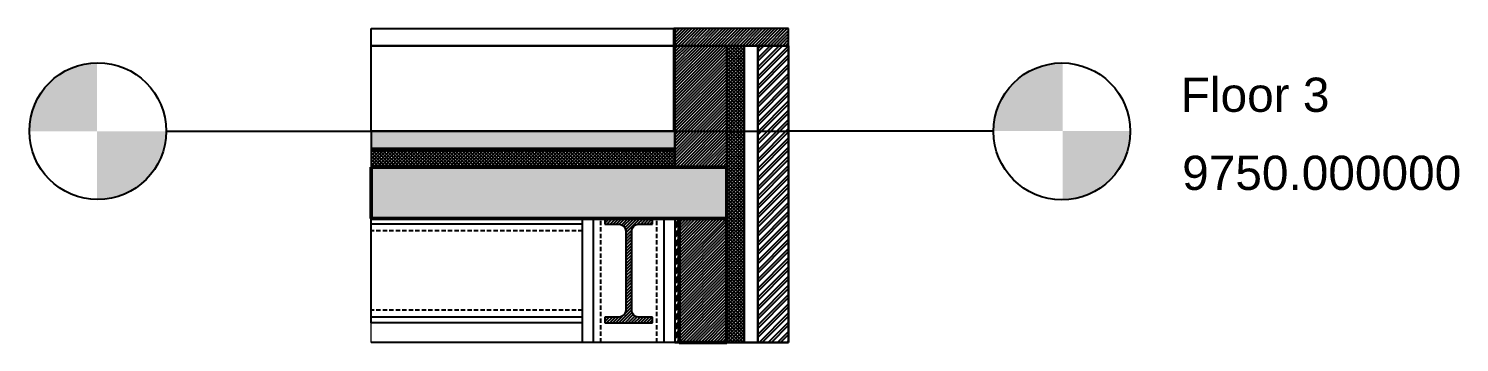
# Model space of a CAD drawing. Header units: millimetres. Extents: x -100 to 224448, y 0 to 22177.
# Drawn here: x 206220 to 210402, y 0 to 917 of the extents above; entities that cross this region are included whole.
import ezdxf

# ---------------------------------------------------------------- set-up
doc = ezdxf.new("R2010")
doc.units = ezdxf.units.MM
doc.linetypes.add('DASHED', pattern=[19.05, 12.7, -6.35])
doc.layers.get('0').update_dxf_attribs({"true_color": 0xdfdfdf})
for name, color, linetype in [('Background_0', 7, 'Continuous'), ('Background_Back bricks', 7, 'Continuous'), ('Background_Front bricks', 7, 'Continuous'), ('Background_Interferences', 1, 'Continuous'), ('Boundary_0', 7, 'Continuous'), ('Boundary_Air', 7, 'Continuous'), ('Boundary_Bitumen_ SBS Modified_ Asphalt', 7, 'Continuous'), ('Boundary_Cavity Wall_ Front', 7, 'Continuous'), ('Boundary_Front bricks', 7, 'Continuous'), ('Boundary_Gravel', 7, 'Continuous'), ('Boundary_Gypsum Board', 54, 'Continuous'), ('Boundary_Insulation_ Polyurethane Foam', 42, 'Continuous'), ('Fill_0', 7, 'Continuous'), ('Fill_Bitumen_ SBS Modified_ Asphalt', 251, 'Continuous'), ('Fill_Concrete_ Beam and Pot Floor', 85, 'Continuous'), ('Fill_Front bricks', 7, 'Continuous'), ('Fill_Gravel', 251, 'Continuous'), ('Fill_Gypsum Board', 251, 'Continuous'), ('Fill_Insulation_ Polyurethane Foam', 42, 'Continuous'), ('Fill_Supporting Wall_ Brick', 11, 'Continuous'), ('Viewport border', 7, 'Continuous')]:
    doc.layers.add(name, color=color, linetype=linetype)
for name, color, linetype, lineweight in [('Background_Air', 7, 'Continuous', 9), ('Background_Bitumen_ SBS Modified_ Asphalt', 7, 'Continuous', 9), ('Background_Concrete_ Beam and Pot Floor', 7, 'Continuous', 9), ('Background_Gravel', 7, 'Continuous', 9), ('Background_Gypsum Board', 7, 'Continuous', 9), ('Background_Insulation_ Polyurethane Foam', 7, 'Continuous', 9), ('Background_Supporting Wall_ Brick', 7, 'Continuous', 9), ('Boundary_Concrete_ Beam and Pot Floor', 99, 'Continuous', 50), ('Boundary_Supporting Wall_ Brick', 14, 'Continuous', 50)]:
    doc.layers.add(name, color=color, linetype=linetype, lineweight=lineweight)
for name, color, linetype, true_color in [('Background_DETAIL_OBJECTS', 7, 'Continuous', 0xdfdfdf), ('Boundary_DETAIL_OBJECTS', 7, 'Continuous', 0xdfdfdf), ('Fill_DETAIL_OBJECTS', 7, 'Continuous', 0xdfdfdf)]:
    doc.layers.add(name, color=color, linetype=linetype, true_color=true_color)
doc.styles.get("Standard").update_dxf_attribs({"font": 'arial.ttf'})
pattern_1 = [(45, (-35300, -10482.66), (-4.4901281, 4.4901281), [])]
pattern_2 = [(45, (-35300, -10482.66), (-5.0289434, 5.0289434), []), (135, (-35300, -10482.66), (-5.0289434, -5.0289434), [])]

# ---------------------------------------------------------------- blocks, each defined once
blk = doc.blocks.new('_StoryIndicator')
h = blk.add_hatch(color=256)
h.paths.add_polyline_path([(-198.9, 0.4), (1.1, 0.4), (1.1, 200.4, 0.414214)])
h.paths.add_polyline_path([(201.1, 0.4), (1.1, 0.4), (1.1, -199.6, 0.414214)])
blk.add_line((-200, 0), (-800, 0))
blk.add_circle((-1.1, -0.4), 200)
for tag, p in [('STORYNAME', (346.3, 56.7)), ('STORYELEVATION', (350.5, -171.6))]:
    blk.add_attdef(tag, p, '', height=100)
blk = doc.blocks.new("Detail_Roof_22'__section__..%5CMainBuilding.dwg", base_point=(-1671.1, -1350))
at = {"layer": 'Fill_0'}
h = blk.add_hatch(dxfattribs=at)
h.set_pattern_fill('ANSI31', color=256, scale=2, style=0)
h.set_pattern_definition(pattern_1)
edge = h.paths.add_edge_path()
edge.add_line((13.5, -987.7), (13.5, -1004.4))
edge.add_line((13.5, -1004.4), (54.4, -1004.4))
edge.add_spline(control_points=[(54.4, -1004.4), (74.3, -1004.4), (74.3, -1024.3)], knot_values=[-0.785398, -0.785398, -0.785398, 0.785398, 0.785398, 0.785398], weights=[1, 0.707107, 1], degree=2, periodic=0)
edge.add_line((74.3, -1024.3), (74.3, -1256.1))
edge.add_spline(control_points=[(74.3, -1256.1), (74.3, -1276), (54.4, -1276)], knot_values=[-0.785398, -0.785398, -0.785398, 0.785398, 0.785398, 0.785398], weights=[1, 0.707107, 1], degree=2, periodic=0)
edge.add_line((54.4, -1276), (13.5, -1276))
edge.add_line((13.5, -1276), (13.5, -1292.7))
edge.add_line((13.5, -1292.7), (152.5, -1292.7))
edge.add_line((152.5, -1292.7), (152.5, -1276))
edge.add_line((152.5, -1276), (111.6, -1276))
edge.add_spline(control_points=[(111.6, -1276), (91.7, -1276), (91.7, -1256.1)], knot_values=[-0.785398, -0.785398, -0.785398, 0.785398, 0.785398, 0.785398], weights=[1, 0.707107, 1], degree=2, periodic=0)
edge.add_line((91.7, -1256.1), (91.7, -1024.3))
edge.add_spline(control_points=[(91.7, -1024.3), (91.7, -1004.4), (111.6, -1004.4)], knot_values=[-0.785398, -0.785398, -0.785398, 0.785398, 0.785398, 0.785398], weights=[1, 0.707107, 1], degree=2, periodic=0)
edge.add_line((111.6, -1004.4), (152.5, -1004.4))
edge.add_line((152.5, -1004.4), (152.5, -987.7))
edge.add_line((152.5, -987.7), (13.5, -987.7))
at = {"layer": 'Fill_Bitumen_ SBS Modified_ Asphalt'}
blk.add_hatch(color=256, dxfattribs=at).paths.add_polyline_path([(-670, -787.7), (218, -787.7), (218, -782.7), (-670, -782.7)])
at = {"layer": 'Fill_Concrete_ Beam and Pot Floor'}
h = blk.add_hatch(dxfattribs=at)
h.set_pattern_fill('CONCRETE2', color=256, scale=2, angle=15, style=0)
h.set_pattern_definition([(65, (-35300, -10482.66), (28.816263, 5.081085), [3.048, -33.528]), (10, (-35300, -10482.66), (-13.358577, 28.06803), [2.4384, -26.8224]), (115.4514, (-35297.6, -10482.237), (15.457711, 33.149101), [2.590401, -28.494415]), (61.1842, (-35302.104, -10474.81), (43.635784, 4.72819), [4.572, -50.292]), (111.6356, (-35298.467, -10474.415), (26.44423, 48.07038), [3.8856, -42.741616]), (6.1842, (-35302.104, -10474.81), (26.44419, 48.0704), [3.6576, -40.2336]), (36, (-35297.652, -10475.72), (27.66663, -9.526385), [3.048, -33.528]), (341, (-35297.652, -10475.72), (1.923976, 31.025218), [2.4384, -26.8224]), (86.4514, (-35295.347, -10476.514), (29.590622, 21.49881), [2.590401, -28.494415]), (52.5, (-35300, -10482.66), (-3.0241748, 13.1957256), [0, -26.49728, 0, -27.2288, 0, -26.924]), (22.5, (-35300, -10482.66), (6.1782715, 18.249793), [0, -15.52448, 0, -25.88768, 0, -10.2616]), (342.5, (-35308.754, -10485.006), (21.1925614, 4.7295645), [0, -10.16, 0, -31.6992, 0, -42.0624]), (332.5, (-35312.68, -10486.058), (21.84016, 10.063833), [0, -13.208, 0, -21.05152, 0, -29.8704])])
h.paths.add_polyline_path([(-670, -987.7), (370, -987.7), (370, -837.7), (-670, -837.7)])
at = {"layer": 'Fill_DETAIL_OBJECTS'}
h = blk.add_hatch(dxfattribs=at)
h.set_pattern_fill('ANSI31', color=256, scale=2, style=0)
h.set_pattern_definition(pattern_1)
h.paths.add_polyline_path([(550, -482.7), (550, -432.7), (218, -432.7), (218, -482.7)])
h = blk.add_hatch(dxfattribs=at)
h.set_pattern_fill('ANSI31', color=256, scale=2, style=0)
h.set_pattern_definition(pattern_1)
h.paths.add_polyline_path([(370, -837.7), (370, -482.7), (218, -482.7), (218, -837.7)])
at = {"layer": 'Fill_Front bricks'}
h = blk.add_hatch(dxfattribs=at)
h.set_pattern_fill('ANSI32', color=256, scale=2, style=0)
h.set_pattern_definition([(45, (-35300, -10482.66), (-13.470384, 13.470384), []), (45, (-35291.02, -10482.66), (-13.470384, 13.470384), [])])
h.paths.add_polyline_path([(460, -482.7), (460, -1350), (550, -1350), (550, -482.7)])
at = {"layer": 'Fill_Gravel'}
h = blk.add_hatch(dxfattribs=at)
h.set_pattern_fill('GRAVEL1', color=256, angle=15, style=0)
h.set_pattern_definition([(243.0128, (-35292.1403, -10461.9192), (-97.164596687, -193.74994145), [2.421648, -239.743584]), (199.9697, (-35293.2393, -10464.07715), (203.981294436, 73.291432349), [4.155624, -411.40665]), (147.5104, (-35297.145, -10465.4964), (225.11269871, -144.666079526), [2.930184, -290.088576]), (282.2737, (-35302.7611, -10471.66), (-75.788261972, 352.39202684), [3.784284, -374.644044]), (307.8337, (-35301.9567, -10475.3578), (-142.838393613, 185.346155877), [3.71079, -367.368714]), (12.2737, (-35299.6806, -10478.2885), (-352.39202684, -75.788261972), [3.784284, -374.644044]), (52.6942, (-35295.9828, -10477.48406), (-179.439387643, -234.430172671), [5.004522, -495.447282]), (87.2553, (-35292.9497, -10473.5034), (19.214516932, 415.117811497), [4.724784, -467.753778]), (136.4296, (-35292.7235, -10468.784), (-199.65709559, 188.756576194), [3.7971, -375.913314]), (190.2364, (-35295.4746, -10466.1669), (195.912033416, 33.85965768), [4.334976, -212.413734]), (237.3974, (-35299.74054, -10466.93726), (-157.393972236, -247.15812392), [5.606064, -555.00075]), (153.8141, (-35285.5018, -10467.2217), (-149.65914971, 71.70872914), [1.913418, -189.429192]), (186.4692, (-35287.2188, -10466.3773), (235.34413602, 25.790181282), [3.640266, -360.387198]), (240, (-35290.836, -10466.787), (4.6587443, -17.3866703), [2.545578, -22.910256]), (218.1986, (-35292.612, -10465.0272), (77.6158279, 58.06706558), [1.370844, -135.71307]), (306.8014, (-35293.6893, -10465.875), (-31.362893, 47.50125697), [1.938654, -94.994316]), (45.9638, (-35292.528, -10467.4272), (42.84246306, 48.74959214), [3.148722, -101.808414]), (176.5651, (-35290.339, -10465.1636), (39.4320727, -8.0691495), [2.276838, -54.644166]), (31.3895, (-35303.7736, -10468.577), (159.890492456, 98.747306237), [3.1896, -315.77121]), (85.3462, (-35301.0508, -10466.9156), (-18.300395987, -209.88829984), [2.675898, -264.913344]), (308.1986, (-35291.271, -10461.6863), (-58.06706558, 77.6158279), [2.74167, -134.342244]), (358.6105, (-35289.5756, -10463.8409), (-187.84288141, 5.572429528), [3.1896, -315.77121]), (354.444, (-35300.8852, -10479.3567), (-96.25082339, 11.47953749), [3.07584, -150.716232]), (309.7751, (-35297.8238, -10479.6545), (-138.179375443, 167.95969543), [2.577204, -255.143574]), (81.8014, (-35286.4384, -10479.0263), (11.47963997, 96.25081149), [2.74167, -134.342244]), (32.354, (-35286.0474, -10476.3127), (-207.391732822, -130.11022989), [3.017358, -298.717632]), (84.444, (-35294.9579, -10481.3091), (-11.47953749, -96.25082339), [1.53792, -152.254152]), (116.3099, (-35287.4816, -10479.306), (-36.02159847, 64.88794078), [0.91782, -90.864522]), (180.9638, (-35287.8884, -10478.483), (56.8187379, -3.4104001), [3.71079, -70.5051]), (201.009, (-35291.5987, -10478.5455), (169.207904755, 63.97407994), [3.4389, -340.450614]), (318.6901, (-35292.1087, -10468.992), (-26.70417166, 30.114573), [2.595996, -62.303922]), (8.1572, (-35290.1587, -10470.7057), (304.890814694, 44.425156052), [4.532292, -448.696134]), (75.9454, (-35285.6723, -10470.0626), (-36.9354585, -140.34163218), [1.853208, -183.468132]), (105, (-35285.222, -10468.265), (-22.045408, 12.727922), [1.08, -16.92]), (135.2564, (-35292.0862, -10478.1171), (102.15778171, -103.071749377), [2.500632, -247.56336]), (63.0128, (-35293.8623, -10476.3568), (97.164596687, 193.74994145), [4.843296, -237.321936]), (15, (-35291.664, -10472.041), (12.727922, 22.045408), [4.68, -13.32]), (340.3048, (-35287.1439, -10470.8296), (-206.47778872, 75.119402436), [2.846052, -281.758932]), (269.0546, (-35284.4643, -10471.7888), (1.2483089, -74.205404), [2.620836, -128.421144]), (222.646, (-35284.5076, -10474.4093), (-283.759095611, -262.382876728), [4.26717, -422.450532]), (190.4261, (-35287.6463, -10477.30015), (-230.685153956, -43.17703282), [4.514384, -446.922893])])
h.paths.add_polyline_path([(-670, -782.7), (218, -782.7), (218, -732.7), (-670, -732.7)])
at = {"layer": 'Fill_Gypsum Board'}
h = blk.add_hatch(dxfattribs=at)
h.set_pattern_fill('ANSI34', color=256, style=0)
h.set_pattern_definition([(45, (-35300, -10482.66), (-13.470384, 13.470384), []), (45, (-35295.51, -10482.66), (-13.470384, 13.470384), []), (45, (-35291.02, -10482.66), (-13.470384, 13.470384), []), (45, (-35286.53, -10482.66), (-13.470384, 13.470384), [])])
h.paths.add_polyline_path([(230, -1350), (230, -987.7), (218, -987.7), (218, -1350)])
at = {"layer": 'Fill_Insulation_ Polyurethane Foam'}
h = blk.add_hatch(dxfattribs=at)
h.set_pattern_fill('INSULATION', color=256, scale=2, style=0)
h.set_pattern_definition(pattern_2)
h.paths.add_polyline_path([(370, -482.7), (370, -1350), (420, -1350), (420, -482.7)])
h = blk.add_hatch(dxfattribs=at)
h.set_pattern_fill('INSULATION', color=256, scale=2, style=0)
h.set_pattern_definition(pattern_2)
h.paths.add_polyline_path([(-670, -837.7), (218, -837.7), (218, -787.7), (-670, -787.7)])
at = {"layer": 'Fill_Supporting Wall_ Brick'}
h = blk.add_hatch(dxfattribs=at)
h.set_pattern_fill('ANSI31', color=256, scale=2, style=0)
h.set_pattern_definition(pattern_1)
h.paths.add_polyline_path([(230, -987.7), (230, -1350), (370, -1350), (370, -987.7)])
blk.add_line((-670, -732.7), (550, -732.7))
blk.add_line((-670, -732.7), (550, -732.7))
at = {"linetype": 'DASHED', "extrusion": (0, 1, 0)}
for p, q in [((1, -1350), (1, -987.7)), ((165, -1350), (165, -987.7)), ((-52, -1024.3), (-670, -1024.3)), ((-52, -1256.1), (-670, -1256.1)), ((230, -1350), (230, -1350))]:
    blk.add_line(p, q, dxfattribs=at)
at = {"layer": 'Background_0', "extrusion": (0, 1, 0)}
for p, q in [((-670, -987.7), (-52, -987.7)), ((-670, -1004.4), (-670, -987.7)), ((-52, -1350), (-52, -987.7)), ((-52, -987.7), (-20, -987.7)), ((-20, -987.7), (-13.8, -987.7)), ((-20, -1350), (-20, -987.7)), ((-13.8, -987.7), (1, -987.7)), ((1, -987.7), (13.5, -987.7)), ((13.5, -987.7), (13.5, -1004.4)), ((152.5, -987.7), (13.5, -987.7)), ((152.5, -987.7), (165, -987.7)), ((152.5, -1004.4), (152.5, -987.7)), ((165, -987.7), (179.8, -987.7)), ((179.8, -987.7), (186, -987.7)), ((186, -987.7), (218, -987.7)), ((186, -1350), (186, -987.7)), ((-670, -1010.2), (-670, -1004.4)), ((-52, -1004.4), (-670, -1004.4)), ((-670, -1024.3), (-670, -1010.2)), ((-670, -1256.1), (-670, -1024.3)), ((13.5, -1004.4), (54.4, -1004.4)), ((74.3, -1024.3), (74.3, -1256.1)), ((91.7, -1256.1), (91.7, -1024.3)), ((111.6, -1004.4), (152.5, -1004.4)), ((-670, -1270.1), (-670, -1256.1)), ((-670, -1276), (-670, -1270.1)), ((-670, -1292.7), (-670, -1276)), ((-52, -1276), (-670, -1276)), ((-52, -1292.7), (-670, -1292.7)), ((13.5, -1276), (13.5, -1292.7)), ((54.4, -1276), (13.5, -1276)), ((13.5, -1292.7), (152.5, -1292.7)), ((152.5, -1276), (111.6, -1276)), ((152.5, -1292.7), (152.5, -1276)), ((-20, -1350), (-52, -1350)), ((-13.8, -1350), (-20, -1350)), ((1, -1350), (-13.8, -1350)), ((165, -1350), (1, -1350)), ((179.8, -1350), (165, -1350)), ((186, -1350), (179.8, -1350)), ((218, -1350), (186, -1350)), ((218, -1350), (218, -1350))]:
    blk.add_line(p, q, dxfattribs=at)
at = {"layer": 'Background_0', "extrusion": (1.83697e-16, 0, -1)}
for centre, start, end in [((-54.4, -1024.3), 90, 180), ((-111.6, -1024.3), 0, 90), ((-54.4, -1256.1), 180, 270), ((-111.6, -1256.1), 270, 0)]:
    blk.add_arc(centre, 19.9, start, end, dxfattribs=at)
at = {"layer": 'Background_Air', "extrusion": (0, 1, 0)}
for p, q in [((420, -482.7), (420, -1350)), ((460, -482.7), (420, -482.7)), ((460, -1350), (460, -482.7)), ((420, -1350), (-670, -1350)), ((460, -1350), (420, -1350)), ((460, -1350), (420, -1350)), ((420, -1350), (420, -1350)), ((460, -1350), (460, -1350))]:
    blk.add_line(p, q, dxfattribs=at)
at = {"layer": 'Background_Back bricks', "extrusion": (0, 1, 0)}
for p, q in [((550, -482.7), (550, -482.7)), ((550, -482.7), (550, -1350)), ((460, -1350), (-670, -1350)), ((460, -1350), (460, -1350)), ((550, -1350), (460, -1350))]:
    blk.add_line(p, q, dxfattribs=at)
at = {"layer": 'Background_Bitumen_ SBS Modified_ Asphalt', "extrusion": (0, 1, 0)}
for p, q in [((-670, -782.7), (-670, -787.7)), ((218, -782.7), (-670, -782.7)), ((-670, -787.7), (218, -787.7)), ((218, -787.7), (218, -782.7))]:
    blk.add_line(p, q, dxfattribs=at)
at = {"layer": 'Background_Concrete_ Beam and Pot Floor', "extrusion": (0, 1, 0)}
for p, q in [((-670, -837.7), (-670, -987.7)), ((218, -837.7), (-670, -837.7)), ((370, -837.7), (218, -837.7)), ((370, -987.7), (370, -837.7)), ((-670, -987.7), (370, -987.7))]:
    blk.add_line(p, q, dxfattribs=at)
at = {"layer": 'Background_DETAIL_OBJECTS', "extrusion": (0, 1, 0)}
for p, q in [((-670, -482.7), (-670, -432.7)), ((-670, -432.7), (214.7, -432.7)), ((214.7, -482.7), (214.7, -432.7)), ((218, -432.7), (214.7, -432.7)), ((214.7, -482.7), (214.7, -432.7)), ((218, -432.7), (218, -482.7)), ((550, -432.7), (218, -432.7)), ((550, -482.7), (550, -432.7)), ((-670, -732.7), (-670, -482.7)), ((214.7, -482.7), (-670, -482.7)), ((-670, -482.7), (214.7, -482.7)), ((214.7, -732.7), (214.7, -482.7)), ((218, -482.7), (214.7, -482.7)), ((214.7, -732.7), (214.7, -482.7)), ((218, -482.7), (214.7, -482.7)), ((370, -482.7), (218, -482.7)), ((218, -482.7), (218, -837.7)), ((218, -482.7), (550, -482.7)), ((370, -837.7), (370, -482.7)), ((218, -837.7), (370, -837.7))]:
    blk.add_line(p, q, dxfattribs=at)
at = {"layer": 'Background_Front bricks', "extrusion": (0, 1, 0)}
for p, q in [((460, -482.7), (460, -1350)), ((550, -482.7), (460, -482.7)), ((550, -1350), (550, -482.7)), ((550, -1350), (460, -1350))]:
    blk.add_line(p, q, dxfattribs=at)
at = {"layer": 'Background_Gravel', "extrusion": (0, 1, 0)}
for p, q in [((-670, -732.7), (-670, -782.7)), ((218, -732.7), (-670, -732.7)), ((218, -782.7), (218, -732.7)), ((-670, -782.7), (218, -782.7))]:
    blk.add_line(p, q, dxfattribs=at)
at = {"layer": 'Background_Gypsum Board', "extrusion": (0, 1, 0)}
for p, q in [((218, -987.7), (218, -1350)), ((230, -987.7), (218, -987.7)), ((230, -1350), (230, -987.7)), ((-670, -1350), (-670, -1292.7)), ((230, -1350), (-670, -1350)), ((218, -1350), (230, -1350)), ((230, -1350), (230, -1350))]:
    blk.add_line(p, q, dxfattribs=at)
at = {"layer": 'Background_Insulation_ Polyurethane Foam', "extrusion": (0, 1, 0)}
for p, q in [((370, -482.7), (370, -987.7)), ((420, -482.7), (370, -482.7)), ((420, -1350), (420, -482.7)), ((-670, -787.7), (-670, -837.7)), ((218, -787.7), (-670, -787.7)), ((218, -837.7), (218, -787.7)), ((-670, -837.7), (218, -837.7)), ((370, -987.7), (370, -1350)), ((230, -1350), (-670, -1350)), ((420, -1350), (230, -1350)), ((420, -1350), (370, -1350)), ((420, -1350), (420, -1350))]:
    blk.add_line(p, q, dxfattribs=at)
at = {"layer": 'Background_Interferences', "extrusion": (0, 1, 0)}
blk.add_line((-670, -987.7), (-670, -987.7), dxfattribs=at)
at = {"layer": 'Background_Supporting Wall_ Brick', "extrusion": (0, 1, 0)}
for p, q in [((-670, -987.7), (-670, -987.7)), ((230, -987.7), (230, -1350)), ((370, -987.7), (230, -987.7)), ((370, -1350), (370, -987.7)), ((-52, -1350), (-670, -1350)), ((370, -1350), (230, -1350)), ((230, -1350), (230, -1350))]:
    blk.add_line(p, q, dxfattribs=at)
at = {"layer": 'Boundary_0', "extrusion": (0, 1, 0)}
for p, q in [((13.5, -987.7), (13.5, -1004.4)), ((152.5, -987.7), (13.5, -987.7)), ((152.5, -1004.4), (152.5, -987.7)), ((13.5, -1004.4), (54.4, -1004.4)), ((74.3, -1024.3), (74.3, -1256.1)), ((91.7, -1256.1), (91.7, -1024.3)), ((111.6, -1004.4), (152.5, -1004.4)), ((54.4, -1276), (13.5, -1276)), ((13.5, -1276), (13.5, -1292.7)), ((13.5, -1292.7), (152.5, -1292.7)), ((152.5, -1276), (111.6, -1276)), ((152.5, -1292.7), (152.5, -1276))]:
    blk.add_line(p, q, dxfattribs=at)
at = {"layer": 'Boundary_0', "extrusion": (1.83697e-16, 0, -1)}
for centre, start, end in [((-54.4, -1024.3), 90, 180), ((-111.6, -1024.3), 0, 90), ((-54.4, -1256.1), 180, 270), ((-111.6, -1256.1), 270, 0)]:
    blk.add_arc(centre, 19.9, start, end, dxfattribs=at)
at = {"layer": 'Boundary_Air', "extrusion": (0, 1, 0)}
for p, q in [((420, -482.7), (420, -1350)), ((460, -482.7), (420, -482.7)), ((460, -1350), (460, -482.7)), ((420, -1350), (460, -1350))]:
    blk.add_line(p, q, dxfattribs=at)
at = {"layer": 'Boundary_Bitumen_ SBS Modified_ Asphalt', "extrusion": (0, 1, 0)}
for p, q in [((218, -782.7), (-670, -782.7)), ((-670, -782.7), (-670, -787.7)), ((-670, -787.7), (218, -787.7)), ((218, -787.7), (218, -782.7))]:
    blk.add_line(p, q, dxfattribs=at)
at = {"layer": 'Boundary_Cavity Wall_ Front', "extrusion": (0, 1, 0)}
for p, q in [((550, -482.7), (370, -482.7)), ((370, -482.7), (370, -987.7)), ((550, -1350), (550, -482.7)), ((370, -987.7), (218, -987.7)), ((218, -987.7), (218, -1350)), ((218, -1350), (550, -1350))]:
    blk.add_line(p, q, dxfattribs=at)
at = {"layer": 'Boundary_Concrete_ Beam and Pot Floor', "extrusion": (0, 1, 0)}
for p, q in [((370, -837.7), (-670, -837.7)), ((-670, -837.7), (-670, -987.7)), ((370, -987.7), (370, -837.7)), ((-670, -987.7), (370, -987.7))]:
    blk.add_line(p, q, dxfattribs=at)
at = {"layer": 'Boundary_DETAIL_OBJECTS', "extrusion": (0, 1, 0)}
for p, q in [((550, -432.7), (218, -432.7)), ((218, -432.7), (218, -482.7)), ((550, -482.7), (550, -432.7)), ((218, -482.7), (550, -482.7)), ((370, -482.7), (218, -482.7)), ((218, -482.7), (218, -837.7)), ((370, -837.7), (370, -482.7)), ((218, -837.7), (370, -837.7))]:
    blk.add_line(p, q, dxfattribs=at)
at = {"layer": 'Boundary_Front bricks', "extrusion": (0, 1, 0)}
for p, q in [((460, -482.7), (460, -1350)), ((550, -482.7), (460, -482.7)), ((550, -1350), (550, -482.7)), ((460, -1350), (550, -1350))]:
    blk.add_line(p, q, dxfattribs=at)
at = {"layer": 'Boundary_Gravel', "extrusion": (0, 1, 0)}
for p, q in [((218, -732.7), (-670, -732.7)), ((-670, -732.7), (-670, -782.7)), ((218, -782.7), (218, -732.7)), ((-670, -782.7), (218, -782.7))]:
    blk.add_line(p, q, dxfattribs=at)
at = {"layer": 'Boundary_Gypsum Board', "extrusion": (0, 1, 0)}
for p, q in [((230, -987.7), (218, -987.7)), ((218, -987.7), (218, -1350)), ((230, -1350), (230, -987.7)), ((218, -1350), (230, -1350))]:
    blk.add_line(p, q, dxfattribs=at)
at = {"layer": 'Boundary_Insulation_ Polyurethane Foam', "extrusion": (0, 1, 0)}
for p, q in [((370, -482.7), (370, -1350)), ((420, -482.7), (370, -482.7)), ((420, -1350), (420, -482.7)), ((218, -787.7), (-670, -787.7)), ((-670, -787.7), (-670, -837.7)), ((218, -837.7), (218, -787.7)), ((-670, -837.7), (218, -837.7)), ((370, -1350), (420, -1350))]:
    blk.add_line(p, q, dxfattribs=at)
at = {"layer": 'Boundary_Supporting Wall_ Brick', "extrusion": (0, 1, 0)}
for p, q in [((230, -987.7), (230, -1350)), ((370, -987.7), (230, -987.7)), ((370, -1350), (370, -987.7)), ((230, -1350), (370, -1350))]:
    blk.add_line(p, q, dxfattribs=at)
at = {"rotation": 180}
blk.add_blockref('_StoryIndicator', (-1470, -732.7), dxfattribs=at)
blk.add_blockref('_StoryIndicator', (-1470, -732.7), dxfattribs=at)
blk.add_blockref('_StoryIndicator', (1350, -732.7)).add_auto_attribs({'STORYNAME': 'Floor 3', 'STORYELEVATION': '9750.000000'})
blk.add_blockref('_StoryIndicator', (1350, -732.7)).add_auto_attribs({'STORYNAME': 'Floor 3', 'STORYELEVATION': '9750.000000'})

msp = doc.modelspace()

# ---------------------------------------------------------------- block references
at = {"layer": 'Viewport border'}
msp.add_blockref("Detail_Roof_22'__section__..%5CMainBuilding.dwg", (206220, 0), dxfattribs=at)

doc.saveas('drawing.dxf')
